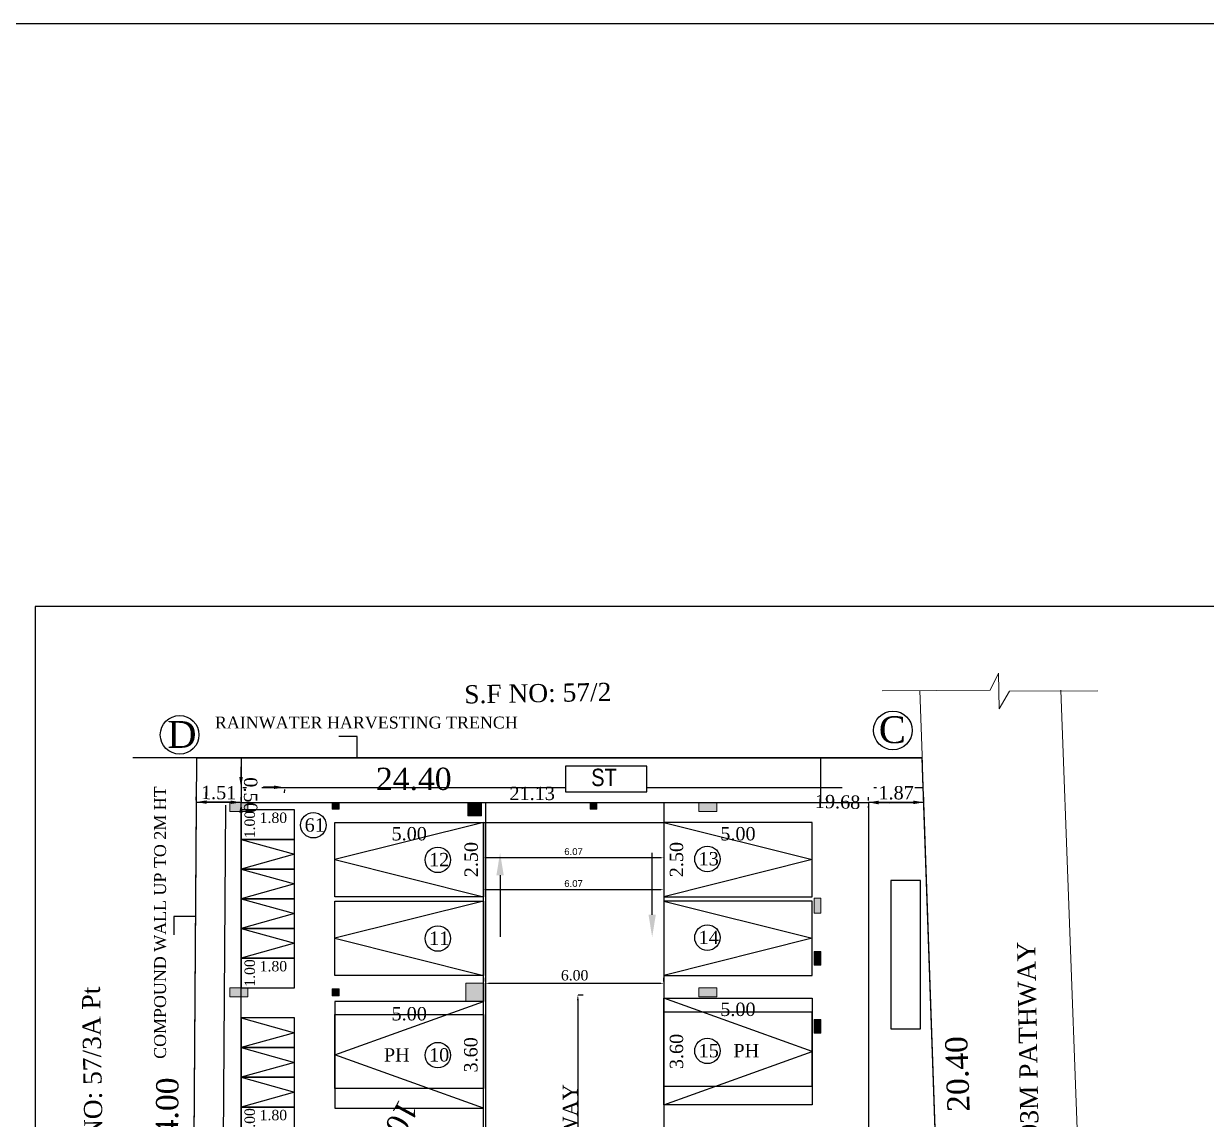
# Model space of a CAD drawing. Header units: metres. Extents: x 3592 to 3825, y 373 to 546.
# Drawn here: x 3627.44 to 3667.28, y 508.67 to 545.58 of the extents above; entities that cross this region are included whole.
import ezdxf
from ezdxf import colors
from ezdxf.entities.mleader import LeaderData, LeaderLine
from ezdxf.math import Vec2, Vec3

# ---------------------------------------------------------------- set-up
doc = ezdxf.new("R2010")
doc.units = ezdxf.units.M
doc.linetypes.add('DASHED', pattern=[0.75, 0.5, -0.25])
doc.layers.get('Defpoints').update_dxf_attribs({"lineweight": 0})
for name, color, linetype in [('AS_AT_SITE', 6, 'Continuous'), ('BLK_1_FLR_0_BLT_UP_AREA', 1, 'Continuous'), ('BLK_1_FLR_0_BLT_UP_AREA_DEDUCT', 1, 'Continuous'), ('BLK_1_FLR_0_STILT_PARKING', 13, 'Continuous'), ('BLK_1_LVL_0_REAR_SETBACK', 11, 'Continuous'), ('BLK_1_LVL_0_SIDE_SETBACK1', 171, 'Continuous'), ('BLK_1_LVL_0_SIDE_SETBACK2', 102, 'Continuous'), ('Column', 7, 'Continuous'), ('DRIVE_WAY', 7, 'Continuous'), ('FMB_OR_PLR', 70, 'Continuous'), ('PER_AISLE_WIDTH', 5, 'Continuous'), ('PLOT_BOUNDARY', 70, 'Continuous'), ('RWH', 130, 'Continuous'), ('SEPTIC_TANK', 146, 'Continuous'), ('SUPER_IMPOSED', 5, 'Continuous')]:
    doc.layers.add(name, color=color, linetype=linetype)
doc.layers.add('BLK_1_LVL_0_BLDG_FOOT_PRINT', color=1, linetype='Continuous', lineweight=5)
doc.layers.add('DIST_EXIT', color=7, linetype='Continuous', lineweight=0)
doc.layers.add('PARKING_SLOT', color=30, linetype='Continuous', plot=False)
doc.layers.add('TWO_WHEELER_PARKING', color=2, linetype='Continuous', plot=False)
doc.styles.add('ANAND', font='times.ttf')
doc.styles.add('ATT', font='swissck.ttf', dxfattribs={"height": 12})
doc.styles.get("Standard").update_dxf_attribs({"font": 'arial.ttf'})
doc.dimstyles.new('STANDARD$0', dxfattribs={"dimtxt": 7, "dimasz": 3, "dimexe": 3, "dimexo": 1, "dimgap": 1.5, "dimtad": 1, "dimdec": 1, "dimzin": 1, "dimdsep": 46, "dimlunit": 4, "dimtxsty": 'Standard', "dimblk": 'OBLIQUE', "dimcen": 0.09375, "dimdle": 1, "dimclrd": 8, "dimclre": 8, "dimclrt": 7, "dimadec": 1, "dimazin": 0, "dimtfac": 1, "dimtdec": 1, "dimtix": 1, "dimtmove": 2, "dimatfit": 3, "dimldrblk": 'ARCHTICK', "dimfxl": 0, "dimfrac": 2, "dimtolj": 1, "dimtzin": 0, "dimarcsym": 0})
doc.dimstyles.new('V1', dxfattribs={"dimtxt": 0.23, "dimasz": 0.1, "dimexe": 0.18, "dimexo": 0.0625, "dimgap": 0.09, "dimtad": 1, "dimzin": 0, "dimdsep": 46, "dimtxsty": 'Standard', "dimcen": 0.09, "dimadec": 0, "dimazin": 0, "dimtfac": 1, "dimtix": 1, "dimtofl": 0, "dimtmove": 2, "dimatfit": 0, "dimfxl": 0, "dimtolj": 1, "dimtzin": 0, "dimarcsym": 0})

# ---------------------------------------------------------------- blocks, each defined once
blk = doc.blocks.new('*D29')
at = {"layer": 'Defpoints', "color": 0}
for p in [(3634.763, 519.101), (3636.563, 519.101), (3634.763, 518.601)]:
    blk.add_point(p, dxfattribs=at)
at = {"color": 0, "insert": (3635.853, 518.826), "char_height": 0.35, "attachment_point": 5, "style": 'ANAND'}
blk.add_mtext('\\A1;1.80', dxfattribs=at)
blk = doc.blocks.new('*D30')
at = {"layer": 'Defpoints', "color": 0}
for p in [(3634.763, 519.101), (3635.249, 519.101), (3634.763, 518.101)]:
    blk.add_point(p, dxfattribs=at)
at = {"color": 0, "insert": (3635.061, 518.601), "char_height": 0.35, "attachment_point": 5, "rotation": 90, "style": 'ANAND'}
blk.add_mtext('\\A1;1.00', dxfattribs=at)
blk = doc.blocks.new('*D31')
at = {"layer": 'Defpoints', "color": 0}
for p in [(3634.763, 514.101), (3636.563, 514.101), (3634.763, 513.601)]:
    blk.add_point(p, dxfattribs=at)
at = {"color": 0, "insert": (3635.853, 513.826), "char_height": 0.35, "attachment_point": 5, "style": 'ANAND'}
blk.add_mtext('\\A1;1.80', dxfattribs=at)
blk = doc.blocks.new('*D32')
at = {"layer": 'Defpoints', "color": 0}
for p in [(3634.763, 514.101), (3635.249, 514.101), (3634.763, 513.101)]:
    blk.add_point(p, dxfattribs=at)
at = {"color": 0, "insert": (3635.061, 513.601), "char_height": 0.35, "attachment_point": 5, "rotation": 90, "style": 'ANAND'}
blk.add_mtext('\\A1;1.00', dxfattribs=at)
blk = doc.blocks.new('*D33')
at = {"layer": 'Defpoints', "color": 0}
for p in [(3634.763, 509.085), (3636.563, 509.085), (3634.763, 508.585)]:
    blk.add_point(p, dxfattribs=at)
at = {"color": 0, "insert": (3635.853, 508.811), "char_height": 0.35, "attachment_point": 5, "style": 'ANAND'}
blk.add_mtext('\\A1;1.80', dxfattribs=at)
blk = doc.blocks.new('*D34')
at = {"layer": 'Defpoints', "color": 0}
for p in [(3634.763, 509.085), (3635.249, 509.085), (3634.763, 508.085)]:
    blk.add_point(p, dxfattribs=at)
at = {"color": 0, "insert": (3635.061, 508.585), "char_height": 0.35, "attachment_point": 5, "rotation": 90, "style": 'ANAND'}
blk.add_mtext('\\A1;1.00', dxfattribs=at)
blk = doc.blocks.new('*D39')
at = {"layer": 'Defpoints', "color": 0}
for p in [(3649, 518.671), (3654, 518.671), (3649, 517.968)]:
    blk.add_point(p, dxfattribs=at)
at = {"color": 0, "insert": (3651.5, 518.288), "char_height": 0.45, "attachment_point": 5, "style": 'ANAND'}
blk.add_mtext('\\A1;5.00', dxfattribs=at)
blk = doc.blocks.new('*D40')
at = {"layer": 'Defpoints', "color": 0}
for p in [(3649, 518.671), (3649.755, 518.671), (3649, 516.171)]:
    blk.add_point(p, dxfattribs=at)
at = {"color": 0, "insert": (3649.435, 517.421), "char_height": 0.45, "attachment_point": 5, "rotation": 90, "style": 'ANAND'}
blk.add_mtext('\\A1;2.50', dxfattribs=at)
blk = doc.blocks.new('*D41')
at = {"layer": 'Defpoints', "color": 0}
for p in [(3649, 512.756), (3654, 512.756), (3649, 512.052)]:
    blk.add_point(p, dxfattribs=at)
at = {"color": 0, "insert": (3651.5, 512.372), "char_height": 0.45, "attachment_point": 5, "style": 'ANAND'}
blk.add_mtext('\\A1;5.00', dxfattribs=at)
blk = doc.blocks.new('*D42')
at = {"layer": 'Defpoints', "color": 0}
for p in [(3649, 512.756), (3649.755, 512.756), (3649, 509.156)]:
    blk.add_point(p, dxfattribs=at)
at = {"color": 0, "insert": (3649.435, 510.956), "char_height": 0.45, "attachment_point": 5, "rotation": 90, "style": 'ANAND'}
blk.add_mtext('\\A1;3.60', dxfattribs=at)
blk = doc.blocks.new('*D155')
at = {"layer": 'Defpoints', "color": 0}
for p in [(3637.928, 518.671), (3642.928, 518.671), (3642.928, 517.969)]:
    blk.add_point(p, dxfattribs=at)
at = {"color": 0, "insert": (3640.428, 518.288), "char_height": 0.45, "attachment_point": 5, "style": 'ANAND'}
blk.add_mtext('\\A1;5.00', dxfattribs=at)
blk = doc.blocks.new('*D156')
at = {"layer": 'Defpoints', "color": 0}
for p in [(3642.928, 518.671), (3642.84, 516.171), (3642.928, 516.171)]:
    blk.add_point(p, dxfattribs=at)
at = {"color": 0, "insert": (3642.52, 517.421), "char_height": 0.45, "attachment_point": 5, "rotation": 90, "style": 'ANAND'}
blk.add_mtext('\\A1;2.50', dxfattribs=at)
blk = doc.blocks.new('*D159')
at = {"layer": 'Defpoints', "color": 0}
for p in [(3637.928, 512.643), (3642.928, 512.643), (3642.928, 511.903)]:
    blk.add_point(p, dxfattribs=at)
at = {"color": 0, "insert": (3640.428, 512.223), "char_height": 0.45, "attachment_point": 5, "style": 'ANAND'}
blk.add_mtext('\\A1;5.00', dxfattribs=at)
blk = doc.blocks.new('*D160')
at = {"layer": 'Defpoints', "color": 0}
for p in [(3642.928, 512.643), (3642.825, 509.043), (3642.928, 509.043)]:
    blk.add_point(p, dxfattribs=at)
at = {"color": 0, "insert": (3642.506, 510.843), "char_height": 0.45, "attachment_point": 5, "rotation": 90, "style": 'ANAND'}
blk.add_mtext('\\A1;3.60', dxfattribs=at)
blk = doc.blocks.new('*D161')
at = {"color": 0, "lineweight": -2}
for p, q in [((3643, 513.315), (3643, 513.433)), ((3643.1, 513.253), (3648.9, 513.253)), ((3649, 513.315), (3649, 513.433))]:
    blk.add_line(p, q, dxfattribs=at)
at = {"color": 0}
for points in [[(3643.1, 513.27), (3643.1, 513.236), (3643, 513.253)], [(3648.9, 513.27), (3648.9, 513.236), (3649, 513.253)]]:
    blk.add_solid(points, dxfattribs=at)
at = {"layer": 'Defpoints', "color": 0}
for p in [(3643, 513.253), (3649, 513.253), (3649, 513.253)]:
    blk.add_point(p, dxfattribs=at)
at = {"color": 0, "insert": (3646, 513.521), "char_height": 0.35, "attachment_point": 5, "style": 'ANAND'}
blk.add_mtext('\\A1;6.00', dxfattribs=at)
blk = doc.blocks.new('*D162')
at = {"color": 0, "lineweight": -2}
for p, q in [((3655.895, 519.411), (3655.895, 519.529)), ((3657.762, 519.411), (3657.762, 519.529)), ((3656.245, 519.349), (3657.412, 519.349))]:
    blk.add_line(p, q, dxfattribs=at)
at = {"color": 0}
for points in [[(3656.245, 519.407), (3656.245, 519.291), (3655.895, 519.349)], [(3657.412, 519.407), (3657.412, 519.291), (3657.762, 519.349)]]:
    blk.add_solid(points, dxfattribs=at)
at = {"layer": 'Defpoints', "color": 0}
for p in [(3655.895, 519.349), (3657.762, 519.349), (3657.762, 519.349)]:
    blk.add_point(p, dxfattribs=at)
at = {"color": 0, "insert": (3656.828, 519.669), "char_height": 0.45, "attachment_point": 5, "style": 'ANAND'}
blk.add_mtext('\\A1;1.87', dxfattribs=at)
blk = doc.blocks.new('*D163')
at = {"color": 0, "lineweight": -2}
for p, q in [((3635.874, 519.858), (3635.524, 519.867)), ((3636.223, 519.787), (3636.22, 519.67)), ((3655.893, 519.286), (3655.89, 519.169)), ((3656.245, 519.34), (3656.595, 519.331))]:
    blk.add_line(p, q, dxfattribs=at)
at = {"color": 0}
for points in [[(3635.876, 519.917), (3635.873, 519.8), (3636.224, 519.85)], [(3656.246, 519.398), (3656.243, 519.282), (3655.895, 519.349)]]:
    blk.add_solid(points, dxfattribs=at)
at = {"layer": 'Defpoints', "color": 0}
for p in [(3636.224, 519.85), (3636.224, 519.85), (3655.895, 519.349)]:
    blk.add_point(p, dxfattribs=at)
at = {"color": 0, "insert": (3654.859, 519.364), "char_height": 0.45, "attachment_point": 5, "rotation": 358.5423, "style": 'ANAND'}
blk.add_mtext('\\A1;19.68', dxfattribs=at)
blk = doc.blocks.new('*D164')
at = {"color": 0, "lineweight": -2}
for p, q in [((3634.763, 520.199), (3634.763, 520.549)), ((3634.826, 519.849), (3634.943, 519.849)), ((3634.826, 519.349), (3634.943, 519.349)), ((3634.764, 518.999), (3634.764, 518.649))]:
    blk.add_line(p, q, dxfattribs=at)
at = {"color": 0}
for points in [[(3634.822, 520.199), (3634.705, 520.199), (3634.763, 519.849)], [(3634.822, 518.999), (3634.705, 518.999), (3634.763, 519.349)]]:
    blk.add_solid(points, dxfattribs=at)
at = {"layer": 'Defpoints', "color": 0}
for p in [(3634.763, 519.849), (3634.763, 519.849), (3634.763, 519.349)]:
    blk.add_point(p, dxfattribs=at)
at = {"color": 0, "insert": (3635.083, 519.599), "char_height": 0.45, "attachment_point": 5, "rotation": 270.0109, "style": 'ANAND'}
blk.add_mtext('\\A1;0.50', dxfattribs=at)
blk = doc.blocks.new('*D45')
at = {"color": 0, "lineweight": -2}
for p, q in [((3633.253, 519.422), (3633.254, 519.54)), ((3634.764, 519.411), (3634.765, 519.529)), ((3634.413, 519.351), (3633.603, 519.357))]:
    blk.add_line(p, q, dxfattribs=at)
at = {"color": 0}
for points in [[(3633.603, 519.415), (3633.603, 519.299), (3633.253, 519.36)], [(3634.414, 519.41), (3634.413, 519.293), (3634.763, 519.349)]]:
    blk.add_solid(points, dxfattribs=at)
at = {"layer": 'Defpoints', "color": 0}
for p in [(3633.253, 519.36), (3633.253, 519.36), (3634.763, 519.349)]:
    blk.add_point(p, dxfattribs=at)
at = {"color": 0, "insert": (3634.01, 519.674), "char_height": 0.45, "attachment_point": 5, "rotation": 359.5952, "style": 'ANAND'}
blk.add_mtext('\\A1;1.51', dxfattribs=at)
blk = doc.blocks.new('*D168')
at = {"layer": 'Defpoints', "color": 0}
for p in [(3634.763, 519.349), (3655.895, 519.349), (3655.895, 519.349)]:
    blk.add_point(p, dxfattribs=at)
at = {"color": 0, "insert": (3644.57, 519.647), "char_height": 0.45, "attachment_point": 5, "style": 'ANAND'}
blk.add_mtext('\\A1;21.13', dxfattribs=at)
blk = doc.blocks.new('*D169')
at = {"layer": 'Defpoints', "color": 0}
for p in [(3634.763, 519.349), (3634.763, 493.591), (3634.763, 493.591)]:
    blk.add_point(p, dxfattribs=at)
at = {"color": 0, "insert": (3634.444, 506.47), "char_height": 0.45, "attachment_point": 5, "rotation": 90, "style": 'ANAND'}
blk.add_mtext('\\A1;25.76', dxfattribs=at)
blk = doc.blocks.new('*D171')
at = {"layer": 'Defpoints', "color": 0}
for p in [(3635.465, 519.849), (3635.465, 519.659), (3645.69, 519.851)]:
    blk.add_point(p, dxfattribs=at)
at = {"color": 0, "insert": (3640.581, 520.133), "char_height": 0.75, "attachment_point": 5, "rotation": 0.0109, "style": 'ANAND'}
blk.add_mtext('\\A1;24.40', dxfattribs=at)
blk = doc.blocks.new('*D172')
at = {"layer": 'Defpoints', "color": 0}
for p in [(3633.263, 520.849), (3629.915, 496.796), (3633.093, 496.773)]:
    blk.add_point(p, dxfattribs=at)
at = {"color": 0, "insert": (3632.281, 508.806), "char_height": 0.75, "attachment_point": 5, "rotation": 89.5952, "style": 'ANAND'}
blk.add_mtext('\\A1;24.00', dxfattribs=at)
blk = doc.blocks.new('*D173')
at = {"layer": 'Defpoints', "color": 0}
for p in [(3657.744, 519.854), (3657.75, 519.854), (3658.399, 500.454)]:
    blk.add_point(p, dxfattribs=at)
at = {"color": 0, "insert": (3658.898, 510.197), "char_height": 0.75, "attachment_point": 5, "rotation": 91.935, "style": 'ANAND'}
blk.add_mtext('\\A1;20.40', dxfattribs=at)
blk = doc.blocks.new('*D174')
at = {"layer": 'Defpoints', "color": 0}
for p in [(3645.69, 519.851), (3646.196, 519.575), (3633.093, 496.773)]:
    blk.add_point(p, dxfattribs=at)
at = {"color": 0, "insert": (3639.83, 508.102), "char_height": 0.75, "attachment_point": 5, "rotation": 241.3737, "style": 'ANAND'}
blk.add_mtext('\\A1;10.00', dxfattribs=at)
blk = doc.blocks.new('*D176')
at = {"layer": 'Defpoints', "color": 0}
for p in [(3655.895, 519.349), (3655.895, 493.591), (3656.824, 493.591)]:
    blk.add_point(p, dxfattribs=at)
at = {"color": 0, "insert": (3656.505, 506.47), "char_height": 0.45, "attachment_point": 5, "rotation": 90, "style": 'ANAND'}
blk.add_mtext('\\A1;25.76', dxfattribs=at)
blk = doc.blocks.new('*D221')
at = {"layer": 'Defpoints', "color": 0}
for p in [(3642.928, 518.671), (3649, 518.671), (3642.928, 517.481)]:
    blk.add_point(p, dxfattribs=at)
at = {"layer": 'PER_AISLE_WIDTH', "color": 0, "lineweight": -2}
for p, q in [((3642.928, 518.609), (3642.928, 517.301)), ((3649, 518.609), (3649, 517.301)), ((3648.9, 517.481), (3643.028, 517.481))]:
    blk.add_line(p, q, dxfattribs=at)
at = {"layer": 'PER_AISLE_WIDTH', "color": 0}
for points in [[(3643.028, 517.498), (3643.028, 517.464), (3642.928, 517.481)], [(3648.9, 517.498), (3648.9, 517.464), (3649, 517.481)]]:
    blk.add_solid(points, dxfattribs=at)
at = {"layer": 'PER_AISLE_WIDTH', "color": 0, "insert": (3645.964, 517.689), "char_height": 0.23, "attachment_point": 5}
blk.add_mtext('\\A1;6.07', dxfattribs=at)
blk = doc.blocks.new('*D222')
at = {"layer": 'Defpoints', "color": 0}
for p in [(3642.928, 518.671), (3649, 518.671), (3642.928, 516.406)]:
    blk.add_point(p, dxfattribs=at)
at = {"layer": 'DRIVE_WAY', "color": 0, "lineweight": -2}
for p, q in [((3642.928, 518.609), (3642.928, 516.226)), ((3649, 518.609), (3649, 516.226)), ((3648.9, 516.406), (3643.028, 516.406))]:
    blk.add_line(p, q, dxfattribs=at)
at = {"layer": 'DRIVE_WAY', "color": 0}
for points in [[(3643.028, 516.422), (3643.028, 516.389), (3642.928, 516.406)], [(3648.9, 516.422), (3648.9, 516.389), (3649, 516.406)]]:
    blk.add_solid(points, dxfattribs=at)
at = {"layer": 'DRIVE_WAY', "color": 0, "insert": (3645.964, 516.613), "char_height": 0.23, "attachment_point": 5}
blk.add_mtext('\\A1;6.07', dxfattribs=at)
blk = doc.blocks.new('*D217')
at = {"layer": 'Defpoints', "color": 0}
for p in [(3646.054, 512.865), (3646.054, 503.455), (3646.109, 503.455)]:
    blk.add_point(p, dxfattribs=at)
at = {"layer": 'DIST_EXIT', "color": 0, "lineweight": -2}
for p, q in [((3646.116, 512.865), (3646.289, 512.865)), ((3646.109, 512.685), (3646.109, 508.342)), ((3646.109, 503.635), (3646.109, 507.979)), ((3646.116, 503.455), (3646.289, 503.455))]:
    blk.add_line(p, q, dxfattribs=at)
at = {"layer": 'DIST_EXIT', "color": 0}
for points in [[(3646.079, 512.685), (3646.139, 512.685), (3646.109, 512.865)], [(3646.079, 503.635), (3646.139, 503.635), (3646.109, 503.455)]]:
    blk.add_solid(points, dxfattribs=at)
at = {"layer": 'DIST_EXIT', "color": 0, "insert": (3646.109, 508.16), "char_height": 0.18, "attachment_point": 5}
blk.add_mtext('\\A1;9.4100', dxfattribs=at)

msp = doc.modelspace()

# ---------------------------------------------------------------- hatches: boundary and pattern name
h = msp.add_hatch(color=256)
h.dxf.hatch_style = 1
h.paths.add_polyline_path([(3634.76345, 519.34897), (3634.38245, 519.34897), (3634.38245, 519.04417), (3634.76345, 519.04417)])
h.paths.add_polyline_path([(3634.99205, 519.34897), (3634.76345, 519.34897), (3634.76345, 519.10057), (3634.99205, 519.10057)])
h.paths.add_polyline_path([(3634.99205, 519.10057), (3634.76345, 519.10057), (3634.76345, 519.04417), (3634.99205, 519.04417)])
h = msp.add_hatch(color=256)
h.dxf.hatch_style = 1
h.paths.add_polyline_path([(3642.40745, 518.89177), (3642.86465, 518.89177), (3642.86465, 519.34897), (3642.40745, 519.34897)])
h = msp.add_hatch(color=256)
h.dxf.hatch_style = 1
h.paths.add_polyline_path([(3650.78945, 519.34897), (3650.17985, 519.34897), (3650.17985, 519.04417), (3650.78945, 519.04417)])
h = msp.add_hatch(color=256)
h.dxf.hatch_style = 1
h.paths.add_polyline_path([(3654.29465, 516.12317), (3654.06605, 516.12317), (3654.06605, 515.61517), (3654.29465, 515.61517)])
h = msp.add_hatch(color=256)
h.dxf.hatch_style = 1
h.paths.add_polyline_path([(3654.29465, 514.31977), (3654.06605, 514.31977), (3654.06605, 513.86257), (3654.29465, 513.86257)])
h = msp.add_hatch(color=256)
h.dxf.hatch_style = 1
h.paths.add_polyline_path([(3634.76345, 513.10057), (3634.38245, 513.10057), (3634.38245, 512.79577), (3634.76345, 512.79577)])
h.paths.add_polyline_path([(3634.99205, 513.10057), (3634.76345, 513.10057), (3634.76345, 512.79577), (3634.99205, 512.79577)])
h = msp.add_hatch(color=256)
h.dxf.hatch_style = 1
h.paths.add_polyline_path([(3642.33125, 512.64337), (3642.94085, 512.64337), (3642.94085, 513.25297), (3642.33125, 513.25297)])
h = msp.add_hatch(color=256)
h.dxf.hatch_style = 1
h.paths.add_polyline_path([(3650.78945, 513.10057), (3650.17985, 513.10057), (3650.17985, 512.79577), (3650.78945, 512.79577)])
h = msp.add_hatch(color=256)
h.dxf.hatch_style = 1
h.paths.add_polyline_path([(3654.29465, 512.03377), (3654.06605, 512.03377), (3654.06605, 511.57657), (3654.29465, 511.57657)])

# ---------------------------------------------------------------- linework, layer by layer
at = {"color": 3}
msp.add_line((3633.26345, 520.84897), (3631.12156, 520.84897), dxfattribs=at)
for p, q in [((3633.26345, 520.84897), (3657.70984, 520.85363)), ((3643.00026, 519.34897), (3643.00026, 493.59068)), ((3649.00026, 519.34897), (3649.00026, 493.59068))]:
    msp.add_line(p, q)
at = {"lineweight": 9, "ltscale": 3}
for p, q in [((3634.76345, 519.04417), (3634.76345, 513.10057)), ((3654.06605, 515.61517), (3654.06605, 516.12317)), ((3654.06605, 516.12317), (3654.29465, 516.12317)), ((3654.29465, 515.61517), (3654.29465, 516.12317)), ((3654.06605, 515.61517), (3654.29465, 515.61517))]:
    msp.add_line(p, q, dxfattribs=at)
at = {"color": 3}
msp.add_lwpolyline([(3591.93287, 545.58275), (3825.29096, 545.58275), (3825.29096, 373.41866), (3591.93287, 373.41866)], close=True, dxfattribs=at)
for points in [[(3751.99791, 525.94549), (3627.83337, 525.94549), (3627.83337, 457.62569), (3751.99791, 457.62569)], [(3633.26345, 520.84897), (3633.09227, 496.61798), (3633.26345, 486.63517), (3657.583, 487.59068), (3658.40846, 500.59688), (3657.70984, 520.85363)], [(3642.92766, 516.17109), (3637.92766, 516.17109), (3637.92766, 518.67109), (3642.92766, 518.67109)], [(3642.92766, 516.17109), (3637.92766, 516.17109), (3637.92766, 518.67109), (3642.92766, 518.67109)], [(3649.00026, 516.17109), (3654.00026, 516.17109), (3654.00026, 518.67109), (3649.00026, 518.67109)], [(3649.00026, 516.17109), (3654.00026, 516.17109), (3654.00026, 518.67109), (3649.00026, 518.67109)], [(3642.92766, 513.52151), (3637.92766, 513.52151), (3637.92766, 516.02151), (3642.92766, 516.02151)], [(3642.92766, 513.52151), (3637.92766, 513.52151), (3637.92766, 516.02151), (3642.92766, 516.02151)], [(3649.00026, 513.52151), (3654.00026, 513.52151), (3654.00026, 516.02151), (3649.00026, 516.02151)], [(3649.00026, 513.52151), (3654.00026, 513.52151), (3654.00026, 516.02151), (3649.00026, 516.02151)], [(3649.00026, 509.15554), (3649.00026, 512.75554), (3654.00026, 512.75554), (3654.00026, 509.15554)], [(3649.00026, 509.15554), (3649.00026, 512.75554), (3654.00026, 512.75554), (3654.00026, 509.15554)], [(3642.92766, 509.04337), (3642.92766, 512.64337), (3637.92766, 512.64337), (3637.92766, 509.04337)], [(3642.92766, 509.04337), (3642.92766, 512.64337), (3637.92766, 512.64337), (3637.92766, 509.04337)]]:
    msp.add_lwpolyline(points, close=True)
at = {"lineweight": 9, "ltscale": 3}
for points in [[(3663.61925, 523.10218), (3660.64967, 523.09917), (3660.29549, 522.5026), (3660.27466, 523.69574), (3659.99687, 523.13385), (3656.3586, 523.10218)], [(3657.63274, 523.11327), (3657.7176, 520.62612)], [(3666.57977, 485.48029), (3662.29415, 485.28088), (3663.22207, 500.48939), (3662.37242, 523.13194)], [(3633.26345, 520.84897), (3657.70984, 520.85363), (3658.40846, 500.59688), (3657.583, 487.59068), (3633.26345, 486.63517), (3633.09227, 496.61798), (3633.26345, 520.84897)], [(3654.29465, 514.31977), (3654.06605, 514.31977), (3654.06605, 513.86257), (3654.29465, 513.86257), (3654.29465, 514.31977)], [(3654.29465, 512.03377), (3654.06605, 512.03377), (3654.06605, 511.57657), (3654.29465, 511.57657), (3654.29465, 512.03377)]]:
    msp.add_lwpolyline(points, dxfattribs=at)
for points in [[(3657.46088, 519.85359), (3657.74432, 519.85364), (3657.70984, 520.85363), (3633.26345, 520.84897), (3633.09227, 496.61798), (3633.26345, 486.63517), (3634.26293, 486.67444), (3634.14917, 493.30822)], [(3635.46484, 519.84939), (3645.68974, 519.85134)], [(3648.43065, 519.85186), (3655.0162, 519.85312)], [(3656.07576, 519.85332), (3656.17273, 519.85334)], [(3634.12306, 494.83098), (3634.09233, 496.62302), (3634.25221, 519.25455)], [(3642.92766, 518.67109), (3637.92766, 517.42109), (3642.92766, 516.17109)], [(3642.92766, 518.67109), (3637.92766, 517.42109), (3642.92766, 516.17109)], [(3649.00026, 518.67109), (3654.00026, 517.42109), (3649.00026, 516.17109)], [(3649.00026, 518.67109), (3654.00026, 517.42109), (3649.00026, 516.17109)], [(3634.76345, 518.10057), (3636.56345, 517.60057), (3634.76345, 517.10057)], [(3634.76345, 517.10057), (3636.56345, 516.60057), (3634.76345, 516.10057)], [(3634.76345, 516.10057), (3636.56345, 515.60057), (3634.76345, 515.10057)], [(3642.92766, 516.02151), (3637.92766, 514.77151), (3642.92766, 513.52151)], [(3642.92766, 516.02151), (3637.92766, 514.77151), (3642.92766, 513.52151)], [(3649.00026, 516.02151), (3654.00026, 514.77151), (3649.00026, 513.52151)], [(3649.00026, 516.02151), (3654.00026, 514.77151), (3649.00026, 513.52151)], [(3634.76345, 515.10057), (3636.56345, 514.60057), (3634.76345, 514.10057)], [(3649.00026, 509.15554), (3654.00026, 510.95554), (3649.00026, 512.75554)], [(3649.00026, 509.15554), (3654.00026, 510.95554), (3649.00026, 512.75554)], [(3642.92766, 509.04337), (3637.92766, 510.84337), (3642.92766, 512.64337)], [(3642.92766, 509.04337), (3637.92766, 510.84337), (3642.92766, 512.64337)], [(3634.76345, 512.08547), (3636.56345, 511.58547), (3634.76345, 511.08547)], [(3634.76345, 511.08547), (3636.56345, 510.58547), (3634.76345, 510.08547)], [(3634.76345, 510.08547), (3636.56345, 509.58547), (3634.76345, 509.08547)]]:
    msp.add_lwpolyline(points)
at = {"linetype": 'ByBlock'}
msp.add_lwpolyline([(3648.43065, 519.7023), (3648.43065, 520.57184), (3645.68974, 520.57184), (3645.68974, 519.7023)], close=True, dxfattribs=at)
at = {"lineweight": 9}
for points in [[(3634.38245, 519.34897), (3634.99205, 519.34897), (3634.99205, 519.04417), (3634.38245, 519.04417)], [(3637.83545, 519.34897), (3638.06405, 519.34897), (3638.06405, 519.12037), (3637.83545, 519.12037)], [(3642.40745, 519.34897), (3642.86465, 519.34897), (3642.86465, 518.89177), (3642.40745, 518.89177)], [(3646.52225, 519.34897), (3646.75085, 519.34897), (3646.75085, 519.12037), (3646.52225, 519.12037)], [(3650.17985, 519.34897), (3650.78945, 519.34897), (3650.78945, 519.04417), (3650.17985, 519.04417)], [(3634.38245, 513.10057), (3634.99205, 513.10057), (3634.99205, 512.79577), (3634.38245, 512.79577)], [(3642.33125, 513.25297), (3642.94085, 513.25297), (3642.94085, 512.64337), (3642.33125, 512.64337)], [(3650.17985, 513.10057), (3650.78945, 513.10057), (3650.78945, 512.79577), (3650.17985, 512.79577)], [(3637.83545, 513.06247), (3638.06405, 513.06247), (3638.06405, 512.83387), (3637.83545, 512.83387)]]:
    msp.add_lwpolyline(points, close=True, dxfattribs=at)
at = {"linetype": 'DASHED'}
msp.add_lwpolyline([(3634.76345, 519.34897), (3655.89485, 519.34897), (3655.89485, 493.59068), (3634.76345, 493.59068)], close=True, dxfattribs=at)
at = {"linetype": 'Continuous'}
for points in [[(3634.76345, 519.10057), (3634.76345, 518.10057), (3636.56345, 518.10057), (3636.56345, 519.10057)], [(3634.76345, 518.10057), (3634.76345, 517.10057), (3636.56345, 517.10057), (3636.56345, 518.10057)], [(3634.76345, 517.10057), (3634.76345, 516.10057), (3636.56345, 516.10057), (3636.56345, 517.10057)], [(3634.76345, 516.10057), (3634.76345, 515.10057), (3636.56345, 515.10057), (3636.56345, 516.10057)], [(3634.76345, 515.10057), (3634.76345, 514.10057), (3636.56345, 514.10057), (3636.56345, 515.10057)], [(3634.76345, 514.10057), (3634.76345, 513.10057), (3636.56345, 513.10057), (3636.56345, 514.10057)], [(3634.76345, 512.08547), (3634.76345, 511.08547), (3636.56345, 511.08547), (3636.56345, 512.08547)], [(3634.76345, 511.08547), (3634.76345, 510.08547), (3636.56345, 510.08547), (3636.56345, 511.08547)], [(3634.76345, 510.08547), (3634.76345, 509.08547), (3636.56345, 509.08547), (3636.56345, 510.08547)], [(3634.76345, 509.08547), (3634.76345, 508.08547), (3636.56345, 508.08547), (3636.56345, 509.08547)]]:
    msp.add_lwpolyline(points, close=True, dxfattribs=at)
for centre, radius in [((3632.69578, 521.62384), 0.65172), ((3656.71929, 521.77237), 0.65172), ((3637.20103, 518.57774), 0.42922), ((3641.3917, 517.41082), 0.42922), ((3650.4727, 517.4407), 0.42922), ((3641.3917, 514.76123), 0.42922), ((3650.4727, 514.79111), 0.42922), ((3641.3917, 510.83309), 0.42922), ((3650.4727, 510.97514), 0.42922)]:
    msp.add_circle(centre, radius)
at = {"lineweight": 9}
for points in [[(3637.83545, 519.34897), (3638.06405, 519.34897), (3637.83545, 519.12037), (3638.06405, 519.12037)], [(3646.52225, 519.34897), (3646.75085, 519.34897), (3646.52225, 519.12037), (3646.75085, 519.12037)], [(3637.83545, 513.06247), (3638.06405, 513.06247), (3637.83545, 512.83387), (3638.06405, 512.83387)]]:
    msp.add_solid(points, dxfattribs=at)
at = {"layer": 'AS_AT_SITE', "color": 6}
msp.add_lwpolyline([(3633.26345, 520.84897), (3633.09227, 496.61798), (3633.26345, 486.63517), (3657.583, 487.59068), (3658.40846, 500.59688), (3657.70984, 520.85363)], close=True, dxfattribs=at)
at = {"layer": 'BLK_1_FLR_0_BLT_UP_AREA', "color": 18}
msp.add_lwpolyline([(3634.76345, 519.34897), (3655.89485, 519.34897), (3655.89485, 493.59068), (3634.76345, 493.59068)], close=True, dxfattribs=at)
at = {"layer": 'BLK_1_FLR_0_BLT_UP_AREA_DEDUCT', "color": 18}
msp.add_lwpolyline([(3634.76345, 519.34897), (3655.89485, 519.34897), (3655.89485, 493.59068), (3634.76345, 493.59068)], close=True, dxfattribs=at)
at = {"layer": 'BLK_1_FLR_0_STILT_PARKING', "color": 13}
msp.add_lwpolyline([(3634.76345, 519.34897), (3655.89485, 519.34897), (3655.89485, 493.59068), (3634.76345, 493.59068)], close=True, dxfattribs=at)
at = {"layer": 'BLK_1_LVL_0_BLDG_FOOT_PRINT', "color": 1}
msp.add_lwpolyline([(3634.76345, 519.34897), (3655.89485, 519.34897), (3655.89485, 493.59068), (3634.76345, 493.59068)], close=True, dxfattribs=at)
at = {"layer": 'BLK_1_LVL_0_REAR_SETBACK', "linetype": 'ByBlock'}
msp.add_lwpolyline([(3654.29465, 520.85298), (3634.76345, 520.84925), (3634.76345, 519.34897), (3654.29465, 519.34897)], close=True, dxfattribs=at)
at = {"layer": 'BLK_1_LVL_0_SIDE_SETBACK1'}
msp.add_lwpolyline([(3634.76345, 519.34897), (3633.25285, 519.34897), (3633.09227, 496.61798), (3633.14418, 493.59068), (3634.76345, 493.59068)], close=True, dxfattribs=at)
at = {"layer": 'BLK_1_LVL_0_SIDE_SETBACK2', "linetype": 'ByBlock'}
msp.add_lwpolyline([(3657.76173, 519.34897), (3655.89485, 519.34897), (3655.89485, 493.59068), (3657.9638, 493.59068), (3658.40846, 500.59688)], close=True, dxfattribs=at)
at = {"layer": 'Column', "lineweight": 9, "ltscale": 3}
for points in [[(3663.61925, 523.10218), (3660.64967, 523.09917), (3660.29549, 522.5026), (3660.27466, 523.69574), (3659.99687, 523.13385), (3656.3586, 523.10218)], [(3657.63274, 523.11327), (3657.7176, 520.62612)], [(3666.57977, 485.48029), (3662.29415, 485.28088), (3663.22207, 500.48939), (3662.37242, 523.13194)], [(3633.26345, 520.84897), (3657.70984, 520.85363), (3658.40846, 500.59688), (3657.583, 487.59068), (3633.26345, 486.63517), (3633.09227, 496.61798), (3633.26345, 520.84897)], [(3654.29465, 514.31977), (3654.06605, 514.31977), (3654.06605, 513.86257), (3654.29465, 513.86257), (3654.29465, 514.31977)], [(3654.29465, 512.03377), (3654.06605, 512.03377), (3654.06605, 511.57657), (3654.29465, 511.57657), (3654.29465, 512.03377)]]:
    msp.add_lwpolyline(points, dxfattribs=at)
at = {"layer": 'Column', "lineweight": 9}
for points in [[(3634.38245, 519.34897), (3634.99205, 519.34897), (3634.99205, 519.04417), (3634.38245, 519.04417)], [(3637.83545, 519.34897), (3638.06405, 519.34897), (3638.06405, 519.12037), (3637.83545, 519.12037)], [(3642.40745, 519.34897), (3642.86465, 519.34897), (3642.86465, 518.89177), (3642.40745, 518.89177)], [(3646.52225, 519.34897), (3646.75085, 519.34897), (3646.75085, 519.12037), (3646.52225, 519.12037)], [(3650.17985, 519.34897), (3650.78945, 519.34897), (3650.78945, 519.04417), (3650.17985, 519.04417)], [(3634.38245, 513.10057), (3634.99205, 513.10057), (3634.99205, 512.79577), (3634.38245, 512.79577)], [(3642.33125, 513.25297), (3642.94085, 513.25297), (3642.94085, 512.64337), (3642.33125, 512.64337)], [(3650.17985, 513.10057), (3650.78945, 513.10057), (3650.78945, 512.79577), (3650.17985, 512.79577)], [(3637.83545, 513.06247), (3638.06405, 513.06247), (3638.06405, 512.83387), (3637.83545, 512.83387)]]:
    msp.add_lwpolyline(points, close=True, dxfattribs=at)
for points in [[(3637.83545, 519.34897), (3638.06405, 519.34897), (3637.83545, 519.12037), (3638.06405, 519.12037)], [(3646.52225, 519.34897), (3646.75085, 519.34897), (3646.52225, 519.12037), (3646.75085, 519.12037)], [(3637.83545, 513.06247), (3638.06405, 513.06247), (3637.83545, 512.83387), (3638.06405, 512.83387)]]:
    msp.add_solid(points, dxfattribs=at)
at = {"layer": 'DRIVE_WAY', "color": 255}
msp.add_lwpolyline([(3642.92766, 494.49542), (3642.92766, 518.67109), (3649.00026, 518.67109), (3649.00026, 494.49542)], close=True, dxfattribs=at)
at = {"layer": 'FMB_OR_PLR', "color": 70}
msp.add_lwpolyline([(3633.26345, 520.84897), (3633.09227, 496.61798), (3633.26345, 486.63517), (3657.583, 487.59068), (3658.40846, 500.59688), (3657.70984, 520.85363)], close=True, dxfattribs=at)
at = {"layer": 'PARKING_SLOT', "color": 30}
for points in [[(3642.92766, 516.17109), (3637.92766, 516.17109), (3637.92766, 518.67109), (3642.92766, 518.67109)], [(3649.00026, 516.17109), (3654.00026, 516.17109), (3654.00026, 518.67109), (3649.00026, 518.67109)], [(3642.92766, 513.52151), (3637.92766, 513.52151), (3637.92766, 516.02151), (3642.92766, 516.02151)], [(3649.00026, 513.52151), (3654.00026, 513.52151), (3654.00026, 516.02151), (3649.00026, 516.02151)], [(3642.92766, 509.70533), (3637.92766, 509.70533), (3637.92766, 512.20533), (3642.92766, 512.20533)], [(3649.00026, 509.78389), (3654.00026, 509.78389), (3654.00026, 512.28389), (3649.00026, 512.28389)]]:
    msp.add_lwpolyline(points, close=True, dxfattribs=at)
at = {"layer": 'PER_AISLE_WIDTH'}
msp.add_lwpolyline([(3642.92766, 494.49542), (3642.92766, 518.67109), (3649.00026, 518.67109), (3649.00026, 494.49542)], close=True, dxfattribs=at)
at = {"layer": 'PLOT_BOUNDARY', "color": 70}
msp.add_lwpolyline([(3633.26345, 520.84897), (3633.09227, 496.61798), (3633.26345, 486.63517), (3657.583, 487.59068), (3658.40846, 500.59688), (3657.70984, 520.85363)], close=True, dxfattribs=at)
at = {"layer": 'RWH', "ltscale": 400}
msp.add_lwpolyline([(3656.64548, 511.71536), (3657.64548, 511.71536), (3657.64548, 516.71536), (3656.64548, 516.71536)], close=True, dxfattribs=at)
at = {"layer": 'SEPTIC_TANK', "linetype": 'ByBlock'}
msp.add_lwpolyline([(3648.43065, 519.7023), (3648.43065, 520.57184), (3645.68974, 520.57184), (3645.68974, 519.7023)], close=True, dxfattribs=at)
at = {"layer": 'SUPER_IMPOSED', "color": 5}
msp.add_lwpolyline([(3633.26345, 520.84897), (3633.09227, 496.61798), (3633.26345, 486.63517), (3657.583, 487.59068), (3658.40846, 500.59688), (3657.70984, 520.85363)], close=True, dxfattribs=at)
at = {"layer": 'TWO_WHEELER_PARKING', "linetype": 'Continuous'}
for points in [[(3634.76345, 519.10057), (3634.76345, 518.10057), (3636.56345, 518.10057), (3636.56345, 519.10057)], [(3634.76345, 518.10057), (3634.76345, 517.10057), (3636.56345, 517.10057), (3636.56345, 518.10057)], [(3634.76345, 517.10057), (3634.76345, 516.10057), (3636.56345, 516.10057), (3636.56345, 517.10057)], [(3634.76345, 516.10057), (3634.76345, 515.10057), (3636.56345, 515.10057), (3636.56345, 516.10057)], [(3634.76345, 515.10057), (3634.76345, 514.10057), (3636.56345, 514.10057), (3636.56345, 515.10057)], [(3634.76345, 514.10057), (3634.76345, 513.10057), (3636.56345, 513.10057), (3636.56345, 514.10057)], [(3634.76345, 512.08547), (3634.76345, 511.08547), (3636.56345, 511.08547), (3636.56345, 512.08547)], [(3634.76345, 511.08547), (3634.76345, 510.08547), (3636.56345, 510.08547), (3636.56345, 511.08547)], [(3634.76345, 510.08547), (3634.76345, 509.08547), (3636.56345, 509.08547), (3636.56345, 510.08547)], [(3634.76345, 509.08547), (3634.76345, 508.08547), (3636.56345, 508.08547), (3636.56345, 509.08547)]]:
    msp.add_lwpolyline(points, close=True, dxfattribs=at)

# ---------------------------------------------------------------- texts
at = {"style": 'ANAND'}
for s, height, rotation, p in [('S.F NO: 57/2', 0.612, 1.01695, (3642.28679, 522.67996)), ('COMPOUND WALL UP TO 2M HT', 0.4, 90, (3632.23713, 510.70708)), ('EXG 3.93M PATHWAY ', 0.612, 91.01695, (3661.68047, 505.24164)), ('S.F.NO: 57/3A Pt', 0.612, 91.01695, (3630.12827, 506.52177))]:
    msp.add_text(s, height=height, rotation=rotation, dxfattribs=at).set_placement(p)
at = {"extrusion": (-7.90296e-06, 0.003676, 0.999993), "style": 'ANAND'}
for s, p in [('D', (3632.28163, 521.18168, 1.95005)), ('C', (3656.24642, 521.34181, 1.95045))]:
    msp.add_text(s, height=0.90299, rotation=0.123165, dxfattribs=at).set_placement(p)
for s, height, style, p in [('RAINWATER HARVESTING TRENCH ', 0.4, 'ANAND', (3633.88248, 521.83857)), ('ST', 0.585801, 'ATT', (3646.55911, 519.89762)), ('61', 0.45, 'ANAND', (3636.90573, 518.36262)), ('12', 0.45, 'ANAND', (3641.0964, 517.19571)), ('13', 0.45, 'ANAND', (3650.1774, 517.22559)), ('11', 0.45, 'ANAND', (3641.0964, 514.54612)), ('14', 0.45, 'ANAND', (3650.1774, 514.576)), ('15', 0.45, 'ANAND', (3650.1774, 510.76003)), ('PH', 0.45, 'ANAND', (3651.34664, 510.76003)), ('PH', 0.45, 'ANAND', (3639.57525, 510.61798)), ('10', 0.45, 'ANAND', (3641.0964, 510.61798))]:
    msp.add_text(s, height=height, dxfattribs=dict(style=style)).set_placement(p)
at = {"insert": (3645.85661, 507.08689), "char_height": 0.5, "attachment_point": 5, "rotation": 90, "style": 'ANAND'}
msp.add_mtext('\\A1;6M DRIVE WAY', dxfattribs=at)

# ---------------------------------------------------------------- dimensions: what is measured, and where the dimension line sits
for base, p1, p2, angle, text, picture, middle in [((3629.9147, 496.79557), (3633.26345, 520.84897), (3633.09336, 496.77312), 269.595227, '24.00', '*D172', (3632.28079, 508.8063)), ((3635.46488, 519.65949), (3645.68974, 519.85134), (3635.46484, 519.84939), 180.010936, '24.40', '*D171', (3640.58106, 520.13304)), ((3646.19584, 519.57511), (3633.09336, 496.77312), (3645.68974, 519.85134), 61.373741, '10.00', '*D174', (3639.83033, 508.10151)), ((3657.74959, 519.85383), (3658.39938, 500.45376), (3657.74395, 519.85364), 91.934989, '20.40', '*D173', (3658.89775, 510.19711))]:
    dim = msp.add_linear_dim(base=base, p1=p1, p2=p2, angle=angle, text=text, dimstyle='V1', override={"dimtxt": 0.75, "dimtad": 3, "dimtxsty": 'ANAND', "dimse1": 1, "dimse2": 1, "dimsd1": 1, "dimsd2": 1, "dimfxl": 75, "dimarcsym": 2})
    dim.commit()
    dim.dimension.update_dxf_attribs({"geometry": picture, "text_midpoint": middle, "dimtype": 161})
for p1, p2, distance, override, picture, middle in [((3634.76345, 519.34897), (3634.76336, 519.84925), 0, {"dimtxt": 0.45, "dimasz": 0.35, "dimtxsty": 'ANAND', "dimfxl": 75, "dimarcsym": 2}, '*D164', (3635.08295, 519.59917)), ((3634.76345, 519.34897), (3633.25293, 519.35964), 0, {"dimtxt": 0.45, "dimasz": 0.35, "dimtxsty": 'ANAND', "dimfxl": 75, "dimarcsym": 2}, '*D45', (3634.01045, 519.67384)), ((3655.89485, 519.34897), (3657.76173, 519.34897), 0, {"dimtxt": 0.45, "dimasz": 0.35, "dimtxsty": 'ANAND', "dimfxl": 75, "dimarcsym": 2}, '*D162', (3656.82829, 519.66851)), ((3634.76345, 519.34897), (3634.76345, 493.59068), 0, {"dimtxt": 0.45, "dimtxsty": 'ANAND', "dimse1": 1, "dimse2": 1, "dimsd1": 1, "dimsd2": 1, "dimfxl": 75, "dimarcsym": 2}, '*D169', (3634.44391, 506.46982)), ((3655.89485, 519.34897), (3655.89485, 493.59068), 0.92944, {"dimtxt": 0.45, "dimtxsty": 'ANAND', "dimse1": 1, "dimse2": 1, "dimsd1": 1, "dimsd2": 1, "dimfxl": 75, "dimarcsym": 2}, '*D176', (3656.50475, 506.46982)), ((3637.92766, 518.67109), (3642.92766, 518.67109), -0.70245, {"dimtxt": 0.45, "dimtxsty": 'ANAND', "dimse1": 1, "dimse2": 1, "dimsd1": 1, "dimsd2": 1, "dimfxl": 75, "dimarcsym": 2}, '*D155', (3640.42766, 518.28819)), ((3642.92766, 518.67109), (3642.92766, 516.17109), -0.08808, {"dimtxt": 0.45, "dimtxsty": 'ANAND', "dimse1": 1, "dimse2": 1, "dimsd1": 1, "dimsd2": 1, "dimfxl": 75, "dimarcsym": 2}, '*D156', (3642.52004, 517.42109)), ((3643.00026, 513.25297), (3649.00026, 513.25297), 0, {"dimtxt": 0.35, "dimtxsty": 'ANAND', "dimfxl": 75, "dimarcsym": 2}, '*D161', (3646.00026, 513.5215)), ((3637.92766, 512.64337), (3642.92766, 512.64337), -0.74005, {"dimtxt": 0.45, "dimtxsty": 'ANAND', "dimse1": 1, "dimse2": 1, "dimsd1": 1, "dimsd2": 1, "dimfxl": 75, "dimarcsym": 2}, '*D159', (3640.42766, 512.22286)), ((3642.92766, 512.64337), (3642.92766, 509.04337), -0.10261, {"dimtxt": 0.45, "dimtxsty": 'ANAND', "dimse1": 1, "dimse2": 1, "dimsd1": 1, "dimsd2": 1, "dimfxl": 75, "dimarcsym": 2}, '*D160', (3642.50551, 510.84337))]:
    dim = msp.add_aligned_dim(p1=p1, p2=p2, distance=distance, dimstyle='V1', override=override)
    dim.commit()
    dim.dimension.update_dxf_attribs({"geometry": picture, "text_midpoint": middle})
for base, p1, p2, angle, override, picture, middle, dimtype in [((3655.89485, 519.34897), (3634.76345, 519.34897), (3655.89485, 519.34897), 360, {"dimtxt": 0.45, "dimtxsty": 'ANAND', "dimse1": 1, "dimse2": 1, "dimsd1": 1, "dimsd2": 1, "dimfxl": 75, "dimarcsym": 2}, '*D168', (3644.57035, 519.64706), 161), ((3636.2241, 519.84953), (3655.89485, 519.34897), (3636.2241, 519.84953), 178.542298, {"dimtxt": 0.45, "dimasz": 0.35, "dimtxsty": 'ANAND', "dimfxl": 75, "dimarcsym": 2}, '*D163', (3654.85947, 519.36446), 161), ((3635.24859, 519.10057), (3634.76345, 518.10057), (3634.76345, 519.10057), 90, {"dimtxt": 0.35, "dimtxsty": 'ANAND', "dimse1": 1, "dimse2": 1, "dimsd1": 1, "dimsd2": 1, "dimfxl": 75, "dimarcsym": 2}, '*D30', (3635.06143, 518.60057), 160), ((3635.24859, 514.10057), (3634.76345, 513.10057), (3634.76345, 514.10057), 90, {"dimtxt": 0.35, "dimtxsty": 'ANAND', "dimse1": 1, "dimse2": 1, "dimsd1": 1, "dimsd2": 1, "dimfxl": 75, "dimarcsym": 2}, '*D32', (3635.06143, 513.60057), 160), ((3635.24859, 509.08547), (3634.76345, 508.08547), (3634.76345, 509.08547), 90, {"dimtxt": 0.35, "dimtxsty": 'ANAND', "dimse1": 1, "dimse2": 1, "dimsd1": 1, "dimsd2": 1, "dimfxl": 75, "dimarcsym": 2}, '*D34', (3635.06143, 508.58547), 160)]:
    dim = msp.add_linear_dim(base=base, p1=p1, p2=p2, angle=angle, dimstyle='V1', override=override)
    dim.commit()
    dim.dimension.update_dxf_attribs({"geometry": picture, "text_midpoint": middle, "dimtype": dimtype})
for base, p1, p2, picture, middle in [((3634.76345, 518.60057), (3636.56345, 519.10057), (3634.76345, 519.10057), '*D29', (3635.85348, 518.82627)), ((3634.76345, 513.60057), (3636.56345, 514.10057), (3634.76345, 514.10057), '*D31', (3635.85348, 513.82627)), ((3634.76345, 508.58547), (3636.56345, 509.08547), (3634.76345, 509.08547), '*D33', (3635.85348, 508.81117))]:
    dim = msp.add_linear_dim(base=base, p1=p1, p2=p2, dimstyle='V1', override={"dimtxt": 0.35, "dimtxsty": 'ANAND', "dimse1": 1, "dimse2": 1, "dimsd1": 1, "dimsd2": 1, "dimfxl": 75, "dimarcsym": 2})
    dim.commit()
    dim.dimension.update_dxf_attribs({"geometry": picture, "text_midpoint": middle, "dimtype": 160})
for base, p1, p2, picture, middle in [((3649.00026, 517.96798), (3654.00026, 518.67109), (3649.00026, 518.67109), '*D39', (3651.50026, 518.28752)), ((3649.00026, 512.05242), (3654.00026, 512.75554), (3649.00026, 512.75554), '*D41', (3651.50026, 512.37196))]:
    dim = msp.add_linear_dim(base=base, p1=p1, p2=p2, dimstyle='V1', override={"dimtxt": 0.45, "dimtxsty": 'ANAND', "dimse1": 1, "dimse2": 1, "dimsd1": 1, "dimsd2": 1, "dimfxl": 75, "dimarcsym": 2})
    dim.commit()
    dim.dimension.update_dxf_attribs({"geometry": picture, "text_midpoint": middle})
for base, p1, p2, picture, middle in [((3649.7549, 518.67109), (3649.00026, 516.17109), (3649.00026, 518.67109), '*D40', (3649.43536, 517.42109)), ((3649.7549, 512.75554), (3649.00026, 509.15554), (3649.00026, 512.75554), '*D42', (3649.43536, 510.95554))]:
    dim = msp.add_linear_dim(base=base, p1=p1, p2=p2, angle=90, dimstyle='V1', override={"dimtxt": 0.45, "dimtxsty": 'ANAND', "dimse1": 1, "dimse2": 1, "dimsd1": 1, "dimsd2": 1, "dimfxl": 75, "dimarcsym": 2})
    dim.commit()
    dim.dimension.update_dxf_attribs({"geometry": picture, "text_midpoint": middle})
at = {"layer": 'DIST_EXIT'}
dim = msp.add_aligned_dim(p1=(3646.05356, 512.86541), p2=(3646.05356, 503.45545), distance=0.05572, dimstyle='STANDARD$0', override={"dimtxt": 0.18, "dimasz": 0.18, "dimexe": 0.18, "dimexo": 0.0625, "dimgap": 0.09, "dimtad": 0, "dimtih": 1, "dimtoh": 1, "dimdec": 4, "dimzin": 0, "dimlunit": 2, "dimpost": '', "dimcen": 0.09, "dimdle": 0, "dimclrd": 0, "dimclre": 0, "dimclrt": 0, "dimadec": 0, "dimtdec": 4, "dimtix": 0, "dimtofl": 0, "dimtmove": 0, "dimfrac": 0}, dxfattribs=at)
dim.commit()
dim.dimension.update_dxf_attribs({"geometry": '*D217', "text_midpoint": (3646.10928, 508.16043)})
at = {"layer": 'DRIVE_WAY', "color": 255}
dim = msp.add_aligned_dim(p1=(3649.00026, 518.67109), p2=(3642.92766, 518.67109), distance=2.26536, dimstyle='V1', dxfattribs=at)
dim.commit()
dim.dimension.update_dxf_attribs({"geometry": '*D222', "text_midpoint": (3645.96396, 516.61316)})
at = {"layer": 'PER_AISLE_WIDTH'}
dim = msp.add_aligned_dim(p1=(3649.00026, 518.67109), p2=(3642.92766, 518.67109), distance=1.19001, dimstyle='V1', dxfattribs=at)
dim.commit()
dim.dimension.update_dxf_attribs({"geometry": '*D221', "text_midpoint": (3645.96396, 517.68852)})

# ---------------------------------------------------------------- leaders
for points in [[(3638.68004, 520.85), (3638.67494, 521.57095), (3638.05759, 521.57095)], [(3633.2257, 515.50464), (3632.50475, 515.49954), (3632.50475, 514.88219)]]:
    msp.add_leader(points, dimstyle='V1', override={"dimgap": 0.09, "dimtad": 0})
ml = msp.add_multileader_mtext('Standard')
ml.set_content('', color=256)
ml.set_leader_properties()
ml.build(insert=Vec2(0, 0))
ml.multileader.update_dxf_attribs({"dogleg_length": 0, "arrow_head_size": 0.75})
ctx = ml.context
ctx.base_point, ctx.arrow_head_size, ctx.plane_origin = Vec3(3648.61166, 517.6455), 0.75, Vec3(3648.61166, 515.66492)
notes = []
notes.append((ctx, [(0, (1, 1, 0), (3648.61166, 517.6455), (1, 0), 0, [(0, [(3648.61166, 514.81319)], 0, [])])]))
ctx.mtext.insert, ctx.mtext.flow_direction = Vec3(3650.61166, 519.6455), 5
ml = msp.add_multileader_mtext('Standard')
ml.set_content('', color=256)
ml.set_leader_properties()
ml.build(insert=Vec2(0, 0))
ml.multileader.update_dxf_attribs({"dogleg_length": 0, "arrow_head_size": 0.75})
ctx = ml.context
ctx.base_point, ctx.arrow_head_size, ctx.plane_origin = Vec3(3643.48862, 514.81319), 0.75, Vec3(3643.48862, 516.79377)
ctx.text_align_type = 2
notes.append((ctx, [(0, (1, 1, 0), (3643.48862, 514.81319), (1, 0), 0, [(0, [(3643.48862, 517.6455)], 0, [])])]))
ctx.mtext.insert, ctx.mtext.alignment, ctx.mtext.flow_direction = Vec3(3645.48862, 516.81319), 3, 5
ml = msp.add_multileader_mtext('Standard')
ml.set_content('', color=256)
ml.set_leader_properties()
ml.build(insert=Vec2(0, 0))
ml.multileader.update_dxf_attribs({"dogleg_length": 0, "arrow_head_size": 0.75})
ctx = ml.context
ctx.base_point, ctx.arrow_head_size, ctx.plane_origin = Vec3(3648.61166, 507.4197), 0.75, Vec3(3648.61166, 505.43912)
notes.append((ctx, [(0, (1, 1, 0), (3648.61166, 507.4197), (1, 0), 0, [(0, [(3648.61166, 504.58739)], 0, [])])]))
ctx.mtext.insert, ctx.mtext.flow_direction = Vec3(3650.61166, 509.4197), 5
for ctx, leaders in notes:
    for number, flags, end, landing, length, lines in leaders:
        leader = LeaderData()
        leader.index, (leader.has_last_leader_line, leader.has_dogleg_vector, leader.attachment_direction) = number, flags
        leader.last_leader_point, leader.dogleg_vector, leader.dogleg_length = Vec3(end), Vec3(landing), length
        for number, points, colour, breaks in lines:
            line = LeaderLine()
            line.index, line.vertices, line.color, line.breaks = number, Vec3.list(points), colors.encode_raw_color(colour), breaks
            leader.lines.append(line)
        ctx.leaders.append(leader)

doc.saveas('drawing.dxf')
